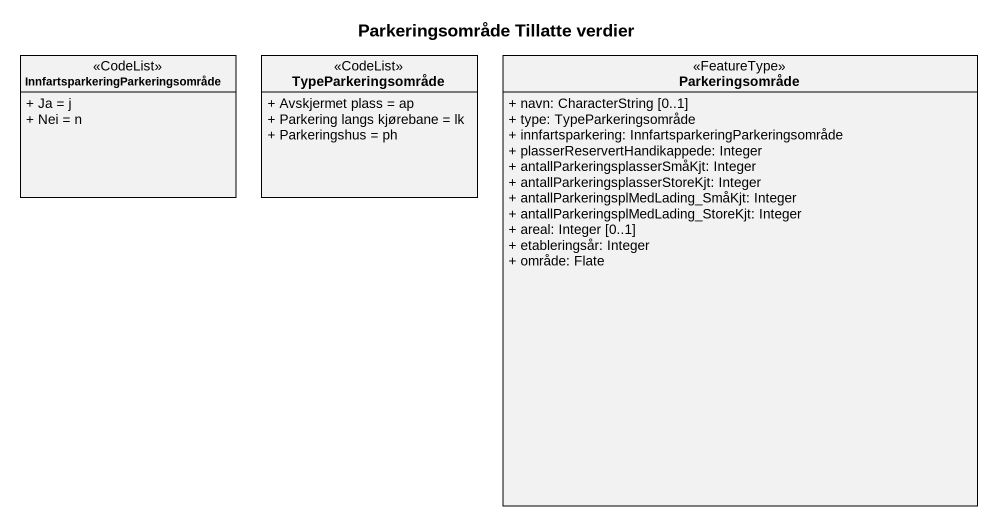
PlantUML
@startuml
title Parkeringsområde Tillatte verdier
hide circle
hide empty members
skinparam classAttributeIconSize 0
class "InnfartsparkeringParkeringsområde" as InnfartsparkeringParkeringso <<CodeList>> {
  + Ja = j
  + Nei = n
}
class TypeParkeringsområde <<CodeList>> {
  + Avskjermet plass = ap
  + Parkering langs kjørebane = lk
  + Parkeringshus = ph
}
class Parkeringsområde <<FeatureType>> {
  + navn: CharacterString [0..1]
  + type: TypeParkeringsområde
  + innfartsparkering: InnfartsparkeringParkeringsområde
  + plasserReservertHandikappede: Integer
  + antallParkeringsplasserSmåKjt: Integer
  + antallParkeringsplasserStoreKjt: Integer
  + antallParkeringsplMedLading_SmåKjt: Integer
  + antallParkeringsplMedLading_StoreKjt: Integer
  + areal: Integer [0..1]
  + etableringsår: Integer
  + område: Flate
}
@enduml
